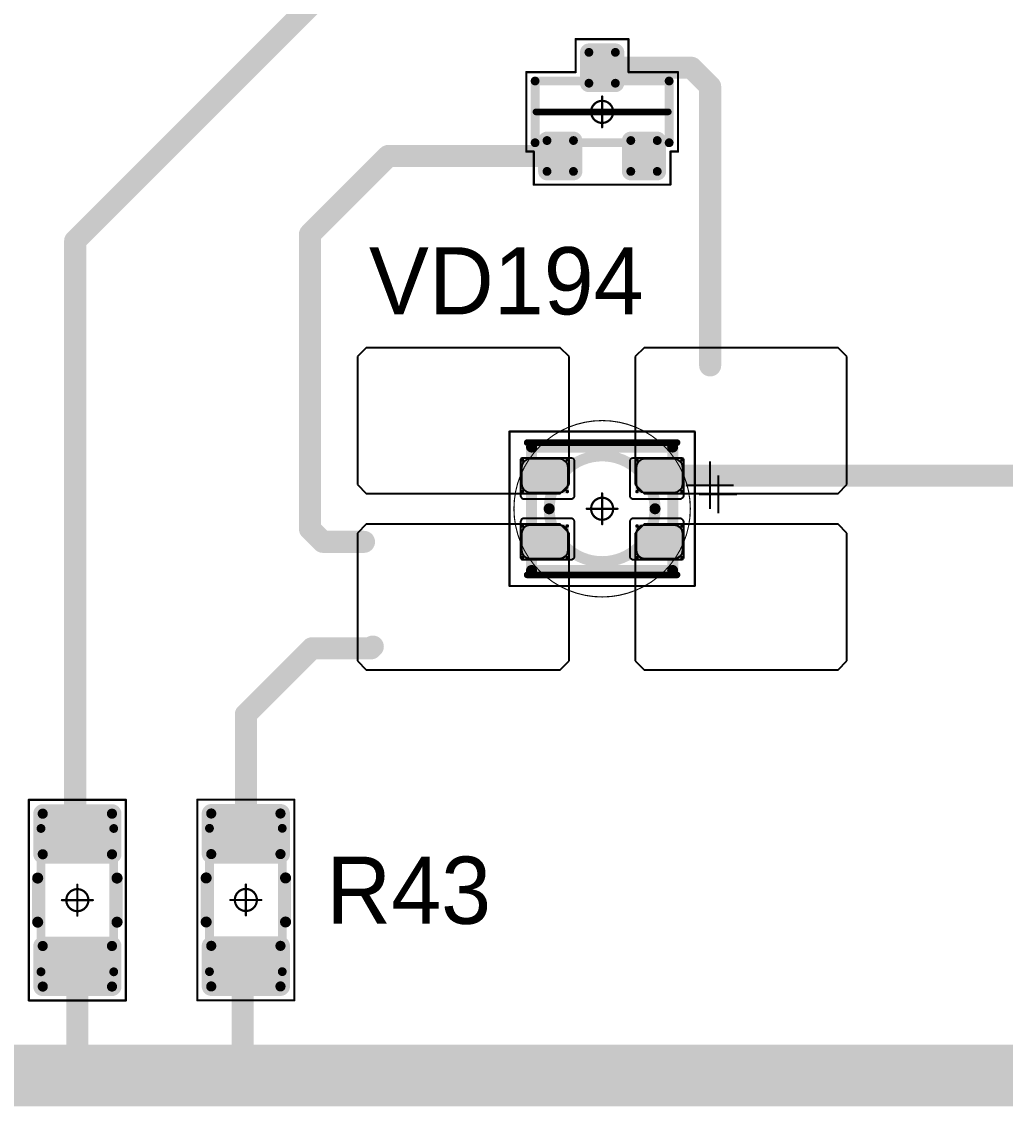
# Model space of a CAD drawing. Header units: millimetres. Extents: x 0 to 400, y 0 to 511.
# Drawn here: x 266.84 to 289.14, y 347.95 to 372.55 of the extents above; entities that cross this region are included whole.
import ezdxf

# ---------------------------------------------------------------- set-up
doc = ezdxf.new("R2010")
doc.units = ezdxf.units.MM
for name, color, linetype in [('Mechanical13', 56, 'Continuous'), ('Mechanical15', 56, 'Continuous'), ('Mechanical2', 216, 'Continuous'), ('TopLayer', 1, 'Continuous'), ('TopOverlay', 2, 'Continuous'), ('TopPaste', 8, 'Continuous'), ('TopSolder', 216, 'Continuous')]:
    doc.layers.add(name, color=color, linetype=linetype)

# ---------------------------------------------------------------- blocks, each defined once
blk = doc.blocks.new('SOT23_403')
at = {"layer": 'Mechanical13', "const_width": 0.2}
for points in [[(-0.7, 1.52), (0.7, 1.52)], [(-0.7, 1.52), (-0.7, -1.52)], [(0.7, 1.52), (0.7, -1.52)], [(-0.7, -1.52), (0.7, -1.52)]]:
    blk.add_lwpolyline(points, dxfattribs=at)
at = {"layer": 'Mechanical13', "const_width": 0.1}
for points in [[(-0.75, 1.52, 1), (-0.65, 1.52, 1)], [(-0.75, 1.52, 1), (-0.65, 1.52, 1)], [(0.65, 1.52, 1), (0.75, 1.52, 1)], [(0.65, 1.52, 1), (0.75, 1.52, 1)], [(-0.75, -1.52, 1), (-0.65, -1.52, 1)], [(-0.75, -1.52, 1), (-0.65, -1.52, 1)], [(0.65, -1.52, 1), (0.75, -1.52, 1)], [(0.65, -1.52, 1), (0.75, -1.52, 1)]]:
    blk.add_lwpolyline(points, format="xyb", close=True, dxfattribs=at)
at = {"layer": 'Mechanical15', "const_width": 0.05}
for points in [[(-0.9, 1.72), (-0.9, 1.55)], [(-0.9, 1.72), (0.9, 1.72)], [(0.9, 1.72), (0.9, 0.6)], [(-1.65, 1.55), (-1.65, -1.55)], [(-0.9, 1.55), (-1.65, 1.55)], [(0.9, 0.6), (1.65, 0.6)], [(1.65, 0.6), (1.65, -0.6)], [(0, 0.35), (0, -0.35)], [(0.35, 0), (-0.35, 0)], [(0.9, -0.6), (1.65, -0.6)], [(0.9, -0.6), (0.9, -1.72)], [(-1.65, -1.55), (-0.9, -1.55)], [(-0.9, -1.55), (-0.9, -1.72)], [(-0.9, -1.72), (0.9, -1.72)]]:
    blk.add_lwpolyline(points, dxfattribs=at)
at = {"layer": 'Mechanical15'}
for points, const_width in [([(-0.913, 1.72, 1), (-0.888, 1.72, 1)], 0.025), ([(-0.913, 1.72, 1), (-0.888, 1.72, 1)], 0.025), ([(0.888, 1.72, 1), (0.913, 1.72, 1)], 0.025), ([(0.888, 1.72, 1), (0.913, 1.72, 1)], 0.025), ([(-1.662, 1.55, 1), (-1.637, 1.55, 1)], 0.025), ([(-1.662, 1.55, 1), (-1.637, 1.55, 1)], 0.025), ([(-0.913, 1.55, 1), (-0.888, 1.55, 1)], 0.025), ([(-0.913, 1.55, 1), (-0.888, 1.55, 1)], 0.025), ([(0.888, 0.6, 1), (0.913, 0.6, 1)], 0.025), ([(0.888, 0.6, 1), (0.913, 0.6, 1)], 0.025), ([(1.637, 0.6, 1), (1.662, 0.6, 1)], 0.025), ([(1.637, 0.6, 1), (1.662, 0.6, 1)], 0.025), ([(0.25, 0, 1), (-0.25, 0, 1)], 0.05), ([(-0.012, 0.35, 1), (0.012, 0.35, 1)], 0.025), ([(-0.362, 0, 1), (-0.337, 0, 1)], 0.025), ([(-0.262, 0, 1), (-0.238, 0, 1)], 0.025), ([(0.238, 0, 1), (0.262, 0, 1)], 0.025), ([(0.337, 0, 1), (0.362, 0, 1)], 0.025), ([(-0.012, -0.35, 1), (0.012, -0.35, 1)], 0.025), ([(0.888, -0.6, 1), (0.913, -0.6, 1)], 0.025), ([(0.888, -0.6, 1), (0.913, -0.6, 1)], 0.025), ([(1.637, -0.6, 1), (1.662, -0.6, 1)], 0.025), ([(1.637, -0.6, 1), (1.662, -0.6, 1)], 0.025), ([(-1.662, -1.55, 1), (-1.637, -1.55, 1)], 0.025), ([(-1.662, -1.55, 1), (-1.637, -1.55, 1)], 0.025), ([(-0.913, -1.55, 1), (-0.888, -1.55, 1)], 0.025), ([(-0.913, -1.55, 1), (-0.888, -1.55, 1)], 0.025), ([(-0.913, -1.72, 1), (-0.888, -1.72, 1)], 0.025), ([(-0.913, -1.72, 1), (-0.888, -1.72, 1)], 0.025), ([(0.888, -1.72, 1), (0.913, -1.72, 1)], 0.025), ([(0.888, -1.72, 1), (0.913, -1.72, 1)], 0.025)]:
    blk.add_lwpolyline(points, format="xyb", close=True, dxfattribs=dict(at, const_width=const_width))
at = {"layer": 'TopLayer', "const_width": 0.1}
for points in [[(-1.4, 1.25, 1), (-1.3, 1.25, 1)], [(-0.7, 1.25, 1), (-0.6, 1.25, 1)], [(-1.4, 0.65, 1), (-1.3, 0.65, 1)], [(-0.7, 0.65, 1), (-0.6, 0.65, 1)], [(0.6, 0.3, 1), (0.7, 0.3, 1)], [(1.3, 0.3, 1), (1.4, 0.3, 1)], [(0.6, -0.3, 1), (0.7, -0.3, 1)], [(1.3, -0.3, 1), (1.4, -0.3, 1)], [(-1.4, -0.65, 1), (-1.3, -0.65, 1)], [(-0.7, -0.65, 1), (-0.6, -0.65, 1)], [(-1.4, -1.25, 1), (-1.3, -1.25, 1)], [(-0.7, -1.25, 1), (-0.6, -1.25, 1)]]:
    blk.add_lwpolyline(points, format="xyb", close=True, dxfattribs=at)
at = {"layer": 'TopLayer'}
for points in [[(-1.45, 1.25), (-1.45, 0.65), (-0.55, 1.25), (-0.55, 0.65)], [(-1.35, 1.35), (-1.35, 0.55), (-0.65, 1.35), (-0.65, 0.55)], [(0.55, 0.3), (0.55, -0.3), (1.45, 0.3), (1.45, -0.3)], [(0.65, 0.4), (0.65, -0.4), (1.35, 0.4), (1.35, -0.4)], [(-1.45, -0.65), (-1.45, -1.25), (-0.55, -0.65), (-0.55, -1.25)], [(-1.35, -0.55), (-1.35, -1.35), (-0.65, -0.55), (-0.65, -1.35)]]:
    blk.add_solid(points, dxfattribs=at)
at = {"layer": 'TopOverlay', "const_width": 0.15}
blk.add_lwpolyline([(0, 1.5), (0, -1.5)], dxfattribs=at)
at = {"layer": 'TopOverlay', "const_width": 0.075}
for points in [[(-0.038, 1.5, 1), (0.038, 1.5, 1)], [(-0.038, -1.5, 1), (0.038, -1.5, 1)]]:
    blk.add_lwpolyline(points, format="xyb", close=True, dxfattribs=at)
at = {"layer": 'TopPaste', "const_width": 0.075}
for points in [[(-1.387, 1.25, 1), (-1.313, 1.25, 1)], [(-0.687, 1.25, 1), (-0.613, 1.25, 1)], [(-1.387, 0.65, 1), (-1.313, 0.65, 1)], [(-0.687, 0.65, 1), (-0.613, 0.65, 1)], [(0.613, 0.3, 1), (0.687, 0.3, 1)], [(1.313, 0.3, 1), (1.387, 0.3, 1)], [(0.613, -0.3, 1), (0.687, -0.3, 1)], [(1.313, -0.3, 1), (1.387, -0.3, 1)], [(-1.387, -0.65, 1), (-1.313, -0.65, 1)], [(-0.687, -0.65, 1), (-0.613, -0.65, 1)], [(-1.387, -1.25, 1), (-1.313, -1.25, 1)], [(-0.687, -1.25, 1), (-0.613, -1.25, 1)]]:
    blk.add_lwpolyline(points, format="xyb", close=True, dxfattribs=at)
at = {"layer": 'TopPaste'}
for points in [[(-1.425, 1.25), (-1.425, 0.65), (-0.575, 1.25), (-0.575, 0.65)], [(-1.35, 1.325), (-1.35, 0.575), (-0.65, 1.325), (-0.65, 0.575)], [(0.575, 0.3), (0.575, -0.3), (1.425, 0.3), (1.425, -0.3)], [(0.65, 0.375), (0.65, -0.375), (1.35, 0.375), (1.35, -0.375)], [(-1.425, -0.65), (-1.425, -1.25), (-0.575, -0.65), (-0.575, -1.25)], [(-1.35, -0.575), (-1.35, -1.325), (-0.65, -0.575), (-0.65, -1.325)]]:
    blk.add_solid(points, dxfattribs=at)
at = {"layer": 'TopSolder', "const_width": 0.202}
for points in [[(-1.451, 1.25, 1), (-1.249, 1.25, 1)], [(-0.751, 1.25, 1), (-0.549, 1.25, 1)], [(-1.451, 0.65, 1), (-1.249, 0.65, 1)], [(-0.751, 0.65, 1), (-0.549, 0.65, 1)], [(0.549, 0.3, 1), (0.751, 0.3, 1)], [(1.249, 0.3, 1), (1.451, 0.3, 1)], [(0.549, -0.3, 1), (0.751, -0.3, 1)], [(1.249, -0.3, 1), (1.451, -0.3, 1)], [(-1.451, -0.65, 1), (-1.249, -0.65, 1)], [(-0.751, -0.65, 1), (-0.549, -0.65, 1)], [(-1.451, -1.25, 1), (-1.249, -1.25, 1)], [(-0.751, -1.25, 1), (-0.549, -1.25, 1)]]:
    blk.add_lwpolyline(points, format="xyb", close=True, dxfattribs=at)
at = {"layer": 'TopSolder'}
for points in [[(-1.552, 1.25), (-1.552, 0.65), (-0.448, 1.25), (-0.448, 0.65)], [(-1.35, 1.452), (-1.35, 0.448), (-0.65, 1.452), (-0.65, 0.448)], [(0.65, 0.502), (0.65, -0.502), (1.35, 0.502), (1.35, -0.502)], [(0.448, 0.3), (0.448, -0.3), (1.552, 0.3), (1.552, -0.3)], [(-1.35, -0.448), (-1.35, -1.452), (-0.65, -0.448), (-0.65, -1.452)], [(-1.552, -0.65), (-1.552, -1.25), (-0.448, -0.65), (-0.448, -1.25)]]:
    blk.add_solid(points, dxfattribs=at)
blk = doc.blocks.new('E65F_607')
at = {"layer": 'Mechanical13'}
for p, q in [((2.441, 1.071), (2.441, 0)), ((1.905, 0.536), (2.976, 0.536))]:
    blk.add_line(p, q, dxfattribs=at)
at = {"layer": 'Mechanical13', "const_width": 0.25}
for points in [[(-1.6, -1.4), (-1.6, 1.4)], [(-1.6, 1.4), (1.6, 1.4)], [(1.6, -1.4), (1.6, 1.4)], [(-1.6, -1.4), (1.6, -1.4)]]:
    blk.add_lwpolyline(points, dxfattribs=at)
at = {"layer": 'Mechanical13'}
for points, const_width in [([(-1.663, 1.4, 1), (-1.538, 1.4, 1)], 0.125), ([(-1.663, 1.4, 1), (-1.538, 1.4, 1)], 0.125), ([(1.537, 1.4, 1), (1.662, 1.4, 1)], 0.125), ([(1.537, 1.4, 1), (1.662, 1.4, 1)], 0.125), ([(1.2, 0, 1), (-1.2, 0, 1)], 0.25), ([(-1.263, 0, 1), (-1.138, 0, 1)], 0.125), ([(1.137, 0, 1), (1.262, 0, 1)], 0.125), ([(-1.663, -1.4, 1), (-1.538, -1.4, 1)], 0.125), ([(-1.663, -1.4, 1), (-1.538, -1.4, 1)], 0.125), ([(1.537, -1.4, 1), (1.662, -1.4, 1)], 0.125), ([(1.537, -1.4, 1), (1.662, -1.4, 1)], 0.125)]:
    blk.add_lwpolyline(points, format="xyb", close=True, dxfattribs=dict(at, const_width=const_width))
at = {"layer": 'Mechanical15', "const_width": 0.05}
for points in [[(-2.1, 1.75), (2.1, 1.75)], [(-2.1, -1.75), (-2.1, 1.75)], [(2.1, -1.75), (2.1, 1.75)], [(0, -0.35), (0, 0.35)], [(0, -0.35), (0, 0.35)], [(-0.35, 0), (0.35, 0)], [(-0.35, 0), (0.35, 0)], [(-2.1, -1.75), (2.1, -1.75)]]:
    blk.add_lwpolyline(points, dxfattribs=at)
at = {"layer": 'Mechanical15'}
for points, const_width in [([(-2.113, 1.75, 1), (-2.088, 1.75, 1)], 0.025), ([(-2.113, 1.75, 1), (-2.088, 1.75, 1)], 0.025), ([(2.087, 1.75, 1), (2.112, 1.75, 1)], 0.025), ([(2.087, 1.75, 1), (2.112, 1.75, 1)], 0.025), ([(0.25, 0, 1), (-0.25, 0, 1)], 0.05), ([(0.25, 0, 1), (-0.25, 0, 1)], 0.05), ([(-0.013, 0.35, 1), (0.012, 0.35, 1)], 0.025), ([(-0.013, 0.35, 1), (0.012, 0.35, 1)], 0.025), ([(-0.363, 0, 1), (-0.338, 0, 1)], 0.025), ([(-0.363, 0, 1), (-0.338, 0, 1)], 0.025), ([(-0.263, 0, 1), (-0.238, 0, 1)], 0.025), ([(-0.263, 0, 1), (-0.238, 0, 1)], 0.025), ([(0.237, 0, 1), (0.262, 0, 1)], 0.025), ([(0.237, 0, 1), (0.262, 0, 1)], 0.025), ([(0.337, 0, 1), (0.362, 0, 1)], 0.025), ([(0.337, 0, 1), (0.362, 0, 1)], 0.025), ([(-0.013, -0.35, 1), (0.012, -0.35, 1)], 0.025), ([(-0.013, -0.35, 1), (0.012, -0.35, 1)], 0.025), ([(-2.113, -1.75, 1), (-2.088, -1.75, 1)], 0.025), ([(-2.113, -1.75, 1), (-2.088, -1.75, 1)], 0.025), ([(2.087, -1.75, 1), (2.112, -1.75, 1)], 0.025), ([(2.087, -1.75, 1), (2.112, -1.75, 1)], 0.025)]:
    blk.add_lwpolyline(points, format="xyb", close=True, dxfattribs=dict(at, const_width=const_width))
at = {"layer": 'TopLayer'}
for p, q in [((-5.35, 3.65), (-5.55, 3.45)), ((-5.55, 3.45), (-5.55, 3.45)), ((-5.55, 3.45), (-5.55, 0.55)), ((-0.95, 3.65), (-5.35, 3.65)), ((-5.35, 3.65), (-5.35, 3.65)), ((-0.75, 3.45), (-0.95, 3.65)), ((-0.75, 0.55), (-0.75, 3.45)), ((0.95, 3.65), (0.75, 3.45)), ((0.75, 3.45), (0.75, 3.45)), ((0.75, 3.45), (0.75, 0.55)), ((5.35, 3.65), (0.95, 3.65)), ((0.95, 3.65), (0.95, 3.65)), ((5.55, 3.45), (5.35, 3.65)), ((5.55, 0.55), (5.55, 3.45)), ((-5.55, 0.55), (-5.35, 0.35)), ((-0.95, 0.35), (-0.75, 0.55)), ((0.75, 0.55), (0.95, 0.35)), ((5.35, 0.35), (5.55, 0.55)), ((-5.35, 0.35), (-0.95, 0.35)), ((0.95, 0.35), (5.35, 0.35)), ((-5.35, -0.35), (-5.55, -0.55)), ((-0.95, -0.35), (-5.35, -0.35)), ((-5.35, -0.35), (-5.35, -0.35)), ((-0.75, -0.55), (-0.95, -0.35)), ((0.95, -0.35), (0.75, -0.55)), ((5.35, -0.35), (0.95, -0.35)), ((0.95, -0.35), (0.95, -0.35)), ((5.55, -0.55), (5.35, -0.35)), ((-5.55, -0.55), (-5.55, -0.55)), ((-5.55, -0.55), (-5.55, -3.45)), ((-0.75, -3.45), (-0.75, -0.55)), ((0.75, -0.55), (0.75, -0.55)), ((0.75, -0.55), (0.75, -3.45)), ((5.55, -3.45), (5.55, -0.55)), ((-5.55, -3.45), (-5.35, -3.65)), ((-5.35, -3.65), (-0.95, -3.65)), ((-0.95, -3.65), (-0.75, -3.45)), ((0.75, -3.45), (0.95, -3.65)), ((0.95, -3.65), (5.35, -3.65)), ((5.35, -3.65), (5.55, -3.45))]:
    blk.add_line(p, q, dxfattribs=at)
at = {"layer": 'TopLayer', "const_width": 0.04}
for points in [[(-1.83, 1.11, 1), (-1.79, 1.11, 1)], [(-0.81, 1.11, 1), (-0.77, 1.11, 1)], [(0.77, 1.11, 1), (0.81, 1.11, 1)], [(1.79, 1.11, 1), (1.83, 1.11, 1)], [(-1.83, 0.39, 1), (-1.79, 0.39, 1)], [(-0.81, 0.39, 1), (-0.77, 0.39, 1)], [(0.77, 0.39, 1), (0.81, 0.39, 1)], [(1.79, 0.39, 1), (1.83, 0.39, 1)], [(-1.83, -0.39, 1), (-1.79, -0.39, 1)], [(-0.81, -0.39, 1), (-0.77, -0.39, 1)], [(0.77, -0.39, 1), (0.81, -0.39, 1)], [(1.79, -0.39, 1), (1.83, -0.39, 1)], [(-1.83, -1.11, 1), (-1.79, -1.11, 1)], [(-0.81, -1.11, 1), (-0.77, -1.11, 1)], [(0.77, -1.11, 1), (0.81, -1.11, 1)], [(1.79, -1.11, 1), (1.83, -1.11, 1)]]:
    blk.add_lwpolyline(points, format="xyb", close=True, dxfattribs=at)
at = {"layer": 'TopLayer'}
for points in [[(-1.85, 1.11), (-1.85, 0.39), (-0.75, 1.11), (-0.75, 0.39)], [(-1.81, 1.15), (-1.81, 0.35), (-0.79, 1.15), (-0.79, 0.35)], [(0.75, 1.11), (0.75, 0.39), (1.85, 1.11), (1.85, 0.39)], [(0.79, 1.15), (0.79, 0.35), (1.81, 1.15), (1.81, 0.35)], [(-1.85, -0.39), (-1.85, -1.11), (-0.75, -0.39), (-0.75, -1.11)], [(-1.81, -0.35), (-1.81, -1.15), (-0.79, -0.35), (-0.79, -1.15)], [(0.75, -0.39), (0.75, -1.11), (1.85, -0.39), (1.85, -1.11)], [(0.79, -0.35), (0.79, -1.15), (1.81, -0.35), (1.81, -1.15)]]:
    blk.add_solid(points, dxfattribs=at)
at = {"layer": 'TopOverlay'}
for p, q in [((2.628, 0.757), (2.628, -0.1)), ((2.2, 0.328), (3.057, 0.328))]:
    blk.add_line(p, q, dxfattribs=at)
at = {"layer": 'TopOverlay', "const_width": 0.15}
for points in [[(-1.7, 1.5), (1.7, 1.5)], [(-1.7, -1.5), (1.7, -1.5)]]:
    blk.add_lwpolyline(points, dxfattribs=at)
at = {"layer": 'TopOverlay', "const_width": 0.075}
for points in [[(-1.738, 1.5, 1), (-1.663, 1.5, 1)], [(1.662, 1.5, 1), (1.737, 1.5, 1)], [(-1.738, -1.5, 1), (-1.663, -1.5, 1)], [(1.662, -1.5, 1), (1.737, -1.5, 1)]]:
    blk.add_lwpolyline(points, format="xyb", close=True, dxfattribs=at)
at = {"layer": 'TopPaste'}
for p, q in [((-1.814, 1.011), (-1.829, 0.938)), ((-1.773, 1.073), (-1.814, 1.011)), ((-1.711, 1.114), (-1.773, 1.073)), ((-1.638, 1.129), (-1.711, 1.114)), ((-0.963, 1.129), (-1.638, 1.129)), ((-0.889, 1.114), (-0.963, 1.129)), ((-0.827, 1.073), (-0.889, 1.114)), ((-0.786, 1.011), (-0.827, 1.073)), ((-0.771, 0.938), (-0.786, 1.011)), ((0.786, 1.011), (0.771, 0.938)), ((0.827, 1.073), (0.786, 1.011)), ((0.889, 1.114), (0.827, 1.073)), ((0.962, 1.129), (0.889, 1.114)), ((1.637, 1.129), (0.962, 1.129)), ((1.711, 1.114), (1.637, 1.129)), ((1.773, 1.073), (1.711, 1.114)), ((1.814, 1.011), (1.773, 1.073)), ((1.829, 0.938), (1.814, 1.011)), ((-1.829, 0.938), (-1.829, 0.563)), ((-0.771, 0.563), (-0.771, 0.938)), ((0.771, 0.938), (0.771, 0.563)), ((1.829, 0.563), (1.829, 0.938)), ((-1.829, 0.563), (-1.814, 0.489)), ((-0.786, 0.489), (-0.771, 0.563)), ((0.771, 0.563), (0.786, 0.489)), ((1.814, 0.489), (1.829, 0.563)), ((-1.814, 0.489), (-1.773, 0.427)), ((-1.773, 0.427), (-1.711, 0.386)), ((-1.711, 0.386), (-1.638, 0.371)), ((-1.638, 0.371), (-0.963, 0.371)), ((-0.963, 0.371), (-0.889, 0.386)), ((-0.889, 0.386), (-0.827, 0.427)), ((-0.827, 0.427), (-0.786, 0.489)), ((0.786, 0.489), (0.827, 0.427)), ((0.827, 0.427), (0.889, 0.386)), ((0.889, 0.386), (0.962, 0.371)), ((0.962, 0.371), (1.637, 0.371)), ((1.637, 0.371), (1.711, 0.386)), ((1.711, 0.386), (1.773, 0.427)), ((1.773, 0.427), (1.814, 0.489)), ((-1.814, -0.489), (-1.829, -0.563)), ((-1.773, -0.427), (-1.814, -0.489)), ((-1.711, -0.386), (-1.773, -0.427)), ((-1.638, -0.371), (-1.711, -0.386)), ((-0.963, -0.371), (-1.638, -0.371)), ((-0.889, -0.386), (-0.963, -0.371)), ((-0.827, -0.427), (-0.889, -0.386)), ((-0.786, -0.489), (-0.827, -0.427)), ((-0.771, -0.563), (-0.786, -0.489)), ((0.786, -0.489), (0.771, -0.563)), ((0.827, -0.427), (0.786, -0.489)), ((0.889, -0.386), (0.827, -0.427)), ((0.962, -0.371), (0.889, -0.386)), ((1.637, -0.371), (0.962, -0.371)), ((1.711, -0.386), (1.637, -0.371)), ((1.773, -0.427), (1.711, -0.386)), ((1.814, -0.489), (1.773, -0.427)), ((1.829, -0.563), (1.814, -0.489)), ((-1.829, -0.563), (-1.829, -0.938)), ((-0.771, -0.938), (-0.771, -0.563)), ((0.771, -0.563), (0.771, -0.938)), ((1.829, -0.938), (1.829, -0.563)), ((-1.829, -0.938), (-1.814, -1.011)), ((-0.786, -1.011), (-0.771, -0.938)), ((0.771, -0.938), (0.786, -1.011)), ((1.814, -1.011), (1.829, -0.938)), ((-1.814, -1.011), (-1.773, -1.073)), ((-1.773, -1.073), (-1.711, -1.114)), ((-1.711, -1.114), (-1.638, -1.129)), ((-1.638, -1.129), (-0.963, -1.129)), ((-0.963, -1.129), (-0.889, -1.114)), ((-0.889, -1.114), (-0.827, -1.073)), ((-0.827, -1.073), (-0.786, -1.011)), ((0.786, -1.011), (0.827, -1.073)), ((0.827, -1.073), (0.889, -1.114)), ((0.889, -1.114), (0.962, -1.129)), ((0.962, -1.129), (1.637, -1.129)), ((1.637, -1.129), (1.711, -1.114)), ((1.711, -1.114), (1.773, -1.073)), ((1.773, -1.073), (1.814, -1.011))]:
    blk.add_line(p, q, dxfattribs=at)
at = {"layer": 'TopSolder'}
for p, q in [((-1.842, 1.129), (-1.85, 1.111)), ((-1.85, 1.111), (-1.85, 1.101)), ((-1.85, 1.101), (-1.85, 1.101)), ((-1.85, 1.101), (-1.85, 0.301)), ((-1.828, 1.143), (-1.842, 1.129)), ((-1.81, 1.151), (-1.828, 1.143)), ((-1.8, 1.151), (-1.81, 1.151)), ((-0.7, 1.151), (-1.8, 1.151)), ((-0.685, 1.151), (-0.7, 1.151)), ((-0.7, 1.151), (-0.7, 1.151)), ((-0.658, 1.139), (-0.685, 1.151)), ((-0.636, 1.118), (-0.658, 1.139)), ((-0.625, 1.09), (-0.636, 1.118)), ((-0.625, 1.076), (-0.625, 1.09)), ((-0.625, 0.301), (-0.625, 1.076)), ((0.636, 1.118), (0.625, 1.09)), ((0.625, 1.09), (0.625, 1.076)), ((0.625, 1.076), (0.625, 1.076)), ((0.625, 1.076), (0.625, 0.301)), ((0.657, 1.139), (0.636, 1.118)), ((0.685, 1.151), (0.657, 1.139)), ((0.7, 1.151), (0.685, 1.151)), ((1.8, 1.151), (0.7, 1.151)), ((1.81, 1.151), (1.8, 1.151)), ((1.8, 1.151), (1.8, 1.151)), ((1.828, 1.143), (1.81, 1.151)), ((1.842, 1.129), (1.828, 1.143)), ((1.85, 1.111), (1.842, 1.129)), ((1.85, 1.101), (1.85, 1.111)), ((1.85, 0.301), (1.85, 1.101)), ((-1.85, 0.301), (-1.85, 0.286)), ((-1.85, 0.286), (-1.839, 0.258)), ((-1.839, 0.258), (-1.818, 0.237)), ((-0.658, 0.237), (-0.636, 0.258)), ((-0.636, 0.258), (-0.625, 0.286)), ((-0.625, 0.286), (-0.625, 0.301)), ((-0.625, 0.301), (-0.625, 0.301)), ((0.625, 0.301), (0.625, 0.286)), ((0.625, 0.286), (0.636, 0.258)), ((0.636, 0.258), (0.657, 0.237)), ((1.817, 0.237), (1.839, 0.258)), ((1.839, 0.258), (1.85, 0.286)), ((1.85, 0.286), (1.85, 0.301)), ((1.85, 0.301), (1.85, 0.301)), ((-1.818, 0.237), (-1.79, 0.226)), ((-1.79, 0.226), (-1.775, 0.226)), ((-1.775, 0.226), (-1.775, 0.226)), ((-1.775, 0.226), (-0.7, 0.226)), ((-0.7, 0.226), (-0.685, 0.226)), ((-0.685, 0.226), (-0.658, 0.237)), ((0.657, 0.237), (0.685, 0.226)), ((0.685, 0.226), (0.7, 0.226)), ((0.7, 0.226), (0.7, 0.226)), ((0.7, 0.226), (1.775, 0.226)), ((1.775, 0.226), (1.79, 0.226)), ((1.79, 0.226), (1.817, 0.237)), ((-1.818, -0.236), (-1.839, -0.257)), ((-1.79, -0.224), (-1.818, -0.236)), ((-1.775, -0.224), (-1.79, -0.224)), ((-0.7, -0.224), (-1.775, -0.224)), ((-0.685, -0.224), (-0.7, -0.224)), ((-0.7, -0.224), (-0.7, -0.224)), ((-0.658, -0.236), (-0.685, -0.224)), ((-0.636, -0.257), (-0.658, -0.236)), ((0.657, -0.236), (0.636, -0.257)), ((0.685, -0.224), (0.657, -0.236)), ((0.7, -0.224), (0.685, -0.224)), ((1.775, -0.224), (0.7, -0.224)), ((1.79, -0.224), (1.775, -0.224)), ((1.775, -0.224), (1.775, -0.224)), ((1.817, -0.236), (1.79, -0.224)), ((1.839, -0.257), (1.817, -0.236)), ((-1.839, -0.257), (-1.85, -0.285)), ((-1.85, -0.285), (-1.85, -0.299)), ((-1.85, -0.299), (-1.85, -0.299)), ((-1.85, -0.299), (-1.85, -1.099)), ((-0.625, -0.285), (-0.636, -0.257)), ((-0.625, -0.299), (-0.625, -0.285)), ((-0.625, -1.074), (-0.625, -0.299)), ((0.636, -0.257), (0.625, -0.285)), ((0.625, -0.285), (0.625, -0.299)), ((0.625, -0.299), (0.625, -0.299)), ((0.625, -0.299), (0.625, -1.074)), ((1.85, -0.285), (1.839, -0.257)), ((1.85, -0.299), (1.85, -0.285)), ((1.85, -1.099), (1.85, -0.299)), ((-1.85, -1.099), (-1.85, -1.109)), ((-1.85, -1.109), (-1.842, -1.128)), ((-1.842, -1.128), (-1.828, -1.142)), ((-1.828, -1.142), (-1.81, -1.149)), ((-1.81, -1.149), (-1.8, -1.149)), ((-1.8, -1.149), (-0.7, -1.149)), ((-1.8, -1.149), (-1.8, -1.149)), ((-0.7, -1.149), (-0.685, -1.149)), ((-0.685, -1.149), (-0.658, -1.138)), ((-0.658, -1.138), (-0.636, -1.117)), ((-0.636, -1.117), (-0.625, -1.089)), ((-0.625, -1.089), (-0.625, -1.074)), ((-0.625, -1.074), (-0.625, -1.074)), ((0.625, -1.074), (0.625, -1.089)), ((0.625, -1.089), (0.636, -1.117)), ((0.636, -1.117), (0.657, -1.138)), ((0.657, -1.138), (0.685, -1.149)), ((0.685, -1.149), (0.7, -1.149)), ((0.7, -1.149), (1.8, -1.149)), ((0.7, -1.149), (0.7, -1.149)), ((1.8, -1.149), (1.81, -1.149)), ((1.81, -1.149), (1.828, -1.142)), ((1.828, -1.142), (1.842, -1.128)), ((1.842, -1.128), (1.85, -1.109)), ((1.85, -1.109), (1.85, -1.099)), ((1.85, -1.099), (1.85, -1.099))]:
    blk.add_line(p, q, dxfattribs=at)
blk = doc.blocks.new('RC1206S_802')
at = {"layer": 'Mechanical13', "const_width": 0.2}
for points in [[(1.625, 0.825), (-1.625, 0.825)], [(-1.625, -0.825), (-1.625, 0.825)], [(1.625, -0.825), (1.625, 0.825)], [(-1.625, -0.825), (1.625, -0.825)]]:
    blk.add_lwpolyline(points, dxfattribs=at)
at = {"layer": 'Mechanical13', "const_width": 0.1}
for points in [[(-1.675, 0.825, 1), (-1.575, 0.825, 1)], [(-1.675, 0.825, 1), (-1.575, 0.825, 1)], [(1.575, 0.825, 1), (1.675, 0.825, 1)], [(1.575, 0.825, 1), (1.675, 0.825, 1)], [(-1.675, -0.825, 1), (-1.575, -0.825, 1)], [(-1.675, -0.825, 1), (-1.575, -0.825, 1)], [(1.575, -0.825, 1), (1.675, -0.825, 1)], [(1.575, -0.825, 1), (1.675, -0.825, 1)]]:
    blk.add_lwpolyline(points, format="xyb", close=True, dxfattribs=at)
at = {"layer": 'Mechanical15', "const_width": 0.05}
for points in [[(-2.275, 1.1), (2.275, 1.1)], [(-2.275, -1.1), (-2.275, 1.1)], [(2.275, -1.1), (2.275, 1.1)], [(0, -0.35), (0, 0.35)], [(0.35, 0), (-0.35, 0)], [(2.275, -1.1), (-2.275, -1.1)]]:
    blk.add_lwpolyline(points, dxfattribs=at)
at = {"layer": 'Mechanical15'}
for points, const_width in [([(-2.288, 1.1, 1), (-2.263, 1.1, 1)], 0.025), ([(-2.288, 1.1, 1), (-2.263, 1.1, 1)], 0.025), ([(2.262, 1.1, 1), (2.287, 1.1, 1)], 0.025), ([(2.262, 1.1, 1), (2.287, 1.1, 1)], 0.025), ([(0.25, 0, 1), (-0.25, 0, 1)], 0.05), ([(-0.013, 0.35, 1), (0.012, 0.35, 1)], 0.025), ([(-0.363, 0, 1), (-0.338, 0, 1)], 0.025), ([(-0.262, 0, 1), (-0.238, 0, 1)], 0.025), ([(0.238, 0, 1), (0.262, 0, 1)], 0.025), ([(0.337, 0, 1), (0.362, 0, 1)], 0.025), ([(-0.013, -0.35, 1), (0.012, -0.35, 1)], 0.025), ([(-2.288, -1.1, 1), (-2.263, -1.1, 1)], 0.025), ([(-2.288, -1.1, 1), (-2.263, -1.1, 1)], 0.025), ([(2.262, -1.1, 1), (2.287, -1.1, 1)], 0.025), ([(2.262, -1.1, 1), (2.287, -1.1, 1)], 0.025)]:
    blk.add_lwpolyline(points, format="xyb", close=True, dxfattribs=dict(at, const_width=const_width))
at = {"layer": 'TopLayer', "const_width": 0.115}
for points in [[(-2.018, 0.785, 1), (-1.903, 0.785, 1)], [(-1.098, 0.785, 1), (-0.983, 0.785, 1)], [(0.982, 0.785, 1), (1.097, 0.785, 1)], [(1.902, 0.785, 1), (2.017, 0.785, 1)], [(-2.018, -0.785, 1), (-1.903, -0.785, 1)], [(-1.098, -0.785, 1), (-0.983, -0.785, 1)], [(0.982, -0.785, 1), (1.097, -0.785, 1)], [(1.902, -0.785, 1), (2.017, -0.785, 1)]]:
    blk.add_lwpolyline(points, format="xyb", close=True, dxfattribs=at)
at = {"layer": 'TopLayer'}
for points in [[(-2.075, -0.785), (-0.925, -0.785), (-2.075, 0.785), (-0.925, 0.785)], [(-1.96, -0.9), (-1.04, -0.9), (-1.96, 0.9), (-1.04, 0.9)], [(0.925, -0.785), (2.075, -0.785), (0.925, 0.785), (2.075, 0.785)], [(1.04, -0.9), (1.96, -0.9), (1.04, 0.9), (1.96, 0.9)]]:
    blk.add_solid(points, dxfattribs=at)
at = {"layer": 'TopOverlay', "const_width": 0.25}
for points in [[(0.5, 0.9), (-0.5, 0.9)], [(0.5, -0.9), (-0.5, -0.9)]]:
    blk.add_lwpolyline(points, dxfattribs=at)
at = {"layer": 'TopOverlay', "const_width": 0.125}
for points in [[(-0.563, 0.9, 1), (-0.438, 0.9, 1)], [(0.437, 0.9, 1), (0.562, 0.9, 1)], [(-0.563, -0.9, 1), (-0.438, -0.9, 1)], [(0.437, -0.9, 1), (0.562, -0.9, 1)]]:
    blk.add_lwpolyline(points, format="xyb", close=True, dxfattribs=at)
at = {"layer": 'TopPaste', "const_width": 0.09}
for points in [[(-2.005, 0.785, 1), (-1.915, 0.785, 1)], [(-1.085, 0.785, 1), (-0.995, 0.785, 1)], [(0.995, 0.785, 1), (1.085, 0.785, 1)], [(1.915, 0.785, 1), (2.005, 0.785, 1)], [(-2.005, -0.785, 1), (-1.915, -0.785, 1)], [(-1.085, -0.785, 1), (-0.995, -0.785, 1)], [(0.995, -0.785, 1), (1.085, -0.785, 1)], [(1.915, -0.785, 1), (2.005, -0.785, 1)]]:
    blk.add_lwpolyline(points, format="xyb", close=True, dxfattribs=at)
at = {"layer": 'TopPaste'}
for points in [[(-2.05, -0.785), (-0.95, -0.785), (-2.05, 0.785), (-0.95, 0.785)], [(-1.96, -0.875), (-1.04, -0.875), (-1.96, 0.875), (-1.04, 0.875)], [(0.95, -0.785), (2.05, -0.785), (0.95, 0.785), (2.05, 0.785)], [(1.04, -0.875), (1.96, -0.875), (1.04, 0.875), (1.96, 0.875)]]:
    blk.add_solid(points, dxfattribs=at)
at = {"layer": 'TopSolder', "const_width": 0.215}
for points in [[(-2.068, 0.785, 1), (-1.853, 0.785, 1)], [(-1.148, 0.785, 1), (-0.933, 0.785, 1)], [(0.932, 0.785, 1), (1.147, 0.785, 1)], [(1.852, 0.785, 1), (2.067, 0.785, 1)], [(-2.068, -0.785, 1), (-1.853, -0.785, 1)], [(-1.148, -0.785, 1), (-0.933, -0.785, 1)], [(0.932, -0.785, 1), (1.147, -0.785, 1)], [(1.852, -0.785, 1), (2.067, -0.785, 1)]]:
    blk.add_lwpolyline(points, format="xyb", close=True, dxfattribs=at)
at = {"layer": 'TopSolder'}
for points in [[(-1.96, -1), (-1.04, -1), (-1.96, 1), (-1.04, 1)], [(1.04, -1), (1.96, -1), (1.04, 1), (1.96, 1)], [(-2.175, -0.785), (-0.825, -0.785), (-2.175, 0.785), (-0.825, 0.785)], [(0.825, -0.785), (2.175, -0.785), (0.825, 0.785), (2.175, 0.785)]]:
    blk.add_solid(points, dxfattribs=at)
blk = doc.blocks.new('RC1206S_803')
at = {"layer": 'Mechanical13', "const_width": 0.2}
for points in [[(1.625, 0.825), (-1.625, 0.825)], [(-1.625, -0.825), (-1.625, 0.825)], [(1.625, -0.825), (1.625, 0.825)], [(1.625, -0.825), (-1.625, -0.825)]]:
    blk.add_lwpolyline(points, dxfattribs=at)
at = {"layer": 'Mechanical13', "const_width": 0.1}
for points in [[(-1.675, 0.825, 1), (-1.575, 0.825, 1)], [(-1.675, 0.825, 1), (-1.575, 0.825, 1)], [(1.575, 0.825, 1), (1.675, 0.825, 1)], [(1.575, 0.825, 1), (1.675, 0.825, 1)], [(-1.675, -0.825, 1), (-1.575, -0.825, 1)], [(-1.675, -0.825, 1), (-1.575, -0.825, 1)], [(1.575, -0.825, 1), (1.675, -0.825, 1)], [(1.575, -0.825, 1), (1.675, -0.825, 1)]]:
    blk.add_lwpolyline(points, format="xyb", close=True, dxfattribs=at)
at = {"layer": 'Mechanical15', "const_width": 0.05}
for points in [[(2.275, 1.1), (-2.275, 1.1)], [(-2.275, -1.1), (-2.275, 1.1)], [(2.275, -1.1), (2.275, 1.1)], [(0, -0.35), (0, 0.35)], [(0.35, 0), (-0.35, 0)], [(-2.275, -1.1), (2.275, -1.1)]]:
    blk.add_lwpolyline(points, dxfattribs=at)
at = {"layer": 'Mechanical15'}
for points, const_width in [([(-2.287, 1.1, 1), (-2.262, 1.1, 1)], 0.025), ([(-2.287, 1.1, 1), (-2.262, 1.1, 1)], 0.025), ([(2.262, 1.1, 1), (2.287, 1.1, 1)], 0.025), ([(2.262, 1.1, 1), (2.287, 1.1, 1)], 0.025), ([(0.25, 0, 1), (-0.25, 0, 1)], 0.05), ([(-0.012, 0.35, 1), (0.012, 0.35, 1)], 0.025), ([(-0.362, 0, 1), (-0.337, 0, 1)], 0.025), ([(-0.262, 0, 1), (-0.238, 0, 1)], 0.025), ([(0.238, 0, 1), (0.262, 0, 1)], 0.025), ([(0.337, 0, 1), (0.362, 0, 1)], 0.025), ([(-0.012, -0.35, 1), (0.012, -0.35, 1)], 0.025), ([(-2.287, -1.1, 1), (-2.262, -1.1, 1)], 0.025), ([(-2.287, -1.1, 1), (-2.262, -1.1, 1)], 0.025), ([(2.262, -1.1, 1), (2.287, -1.1, 1)], 0.025), ([(2.262, -1.1, 1), (2.287, -1.1, 1)], 0.025)]:
    blk.add_lwpolyline(points, format="xyb", close=True, dxfattribs=dict(at, const_width=const_width))
at = {"layer": 'TopLayer', "const_width": 0.115}
for points in [[(-2.018, 0.785, 1), (-1.903, 0.785, 1)], [(-1.098, 0.785, 1), (-0.983, 0.785, 1)], [(0.983, 0.785, 1), (1.098, 0.785, 1)], [(1.903, 0.785, 1), (2.018, 0.785, 1)], [(-2.018, -0.785, 1), (-1.903, -0.785, 1)], [(-1.098, -0.785, 1), (-0.983, -0.785, 1)], [(0.983, -0.785, 1), (1.098, -0.785, 1)], [(1.903, -0.785, 1), (2.018, -0.785, 1)]]:
    blk.add_lwpolyline(points, format="xyb", close=True, dxfattribs=at)
at = {"layer": 'TopLayer'}
for points in [[(-2.075, -0.785), (-0.925, -0.785), (-2.075, 0.785), (-0.925, 0.785)], [(-1.96, -0.9), (-1.04, -0.9), (-1.96, 0.9), (-1.04, 0.9)], [(0.925, -0.785), (2.075, -0.785), (0.925, 0.785), (2.075, 0.785)], [(1.04, -0.9), (1.96, -0.9), (1.04, 0.9), (1.96, 0.9)]]:
    blk.add_solid(points, dxfattribs=at)
at = {"layer": 'TopOverlay', "const_width": 0.25}
for points in [[(0.5, 0.9), (-0.5, 0.9)], [(0.5, -0.9), (-0.5, -0.9)]]:
    blk.add_lwpolyline(points, dxfattribs=at)
at = {"layer": 'TopOverlay', "const_width": 0.125}
for points in [[(-0.562, 0.9, 1), (-0.437, 0.9, 1)], [(0.437, 0.9, 1), (0.562, 0.9, 1)], [(-0.562, -0.9, 1), (-0.437, -0.9, 1)], [(0.437, -0.9, 1), (0.562, -0.9, 1)]]:
    blk.add_lwpolyline(points, format="xyb", close=True, dxfattribs=at)
at = {"layer": 'TopPaste', "const_width": 0.09}
for points in [[(-2.005, 0.785, 1), (-1.915, 0.785, 1)], [(-1.085, 0.785, 1), (-0.995, 0.785, 1)], [(0.995, 0.785, 1), (1.085, 0.785, 1)], [(1.915, 0.785, 1), (2.005, 0.785, 1)], [(-2.005, -0.785, 1), (-1.915, -0.785, 1)], [(-1.085, -0.785, 1), (-0.995, -0.785, 1)], [(0.995, -0.785, 1), (1.085, -0.785, 1)], [(1.915, -0.785, 1), (2.005, -0.785, 1)]]:
    blk.add_lwpolyline(points, format="xyb", close=True, dxfattribs=at)
at = {"layer": 'TopPaste'}
for points in [[(-2.05, -0.785), (-0.95, -0.785), (-2.05, 0.785), (-0.95, 0.785)], [(-1.96, -0.875), (-1.04, -0.875), (-1.96, 0.875), (-1.04, 0.875)], [(0.95, -0.785), (2.05, -0.785), (0.95, 0.785), (2.05, 0.785)], [(1.04, -0.875), (1.96, -0.875), (1.04, 0.875), (1.96, 0.875)]]:
    blk.add_solid(points, dxfattribs=at)
at = {"layer": 'TopSolder', "const_width": 0.215}
for points in [[(-2.068, 0.785, 1), (-1.853, 0.785, 1)], [(-1.148, 0.785, 1), (-0.933, 0.785, 1)], [(0.933, 0.785, 1), (1.148, 0.785, 1)], [(1.853, 0.785, 1), (2.068, 0.785, 1)], [(-2.068, -0.785, 1), (-1.853, -0.785, 1)], [(-1.148, -0.785, 1), (-0.933, -0.785, 1)], [(0.933, -0.785, 1), (1.148, -0.785, 1)], [(1.853, -0.785, 1), (2.068, -0.785, 1)]]:
    blk.add_lwpolyline(points, format="xyb", close=True, dxfattribs=at)
at = {"layer": 'TopSolder'}
for points in [[(-1.96, -1), (-1.04, -1), (-1.96, 1), (-1.04, 1)], [(1.04, -1), (1.96, -1), (1.04, 1), (1.96, 1)], [(-2.175, -0.785), (-0.825, -0.785), (-2.175, 0.785), (-0.825, 0.785)], [(0.825, -0.785), (2.175, -0.785), (0.825, 0.785), (2.175, 0.785)]]:
    blk.add_solid(points, dxfattribs=at)

msp = doc.modelspace()

# ---------------------------------------------------------------- linework, layer by layer
at = {"layer": 'Mechanical2'}
for points, const_width in [([(282, 361.5, 1), (278, 361.5, 1)], 0.0254), ([(280, 363.5, 1), (280, 363.5, 1)], 0.0005), ([(277.994, 361.5, 1), (278.006, 361.5, 1)], 0.0127), ([(278, 361.5, 1), (278, 361.5, 1)], 0.0005), ([(281.994, 361.5, 1), (282.006, 361.5, 1)], 0.0127), ([(282, 361.5, 1), (282, 361.5, 1)], 0.0005), ([(280, 359.5, 1), (280, 359.5, 1)], 0.0005)]:
    msp.add_lwpolyline(points, format="xyb", close=True, dxfattribs=dict(at, const_width=const_width))
at = {"layer": 'Mechanical2', "const_width": 0.001}
for points in [[(280, 359.5), (280, 363.5)], [(278, 361.5), (282, 361.5)]]:
    msp.add_lwpolyline(points, dxfattribs=at)
at = {"layer": 'TopLayer'}
for points, const_width in [([(268.05, 367.575), (275, 374.525)], 0.5), ([(280, 371.5), (282.025, 371.5)], 0.5), ([(282.025, 371.5), (282.45, 371.075)], 0.5), ([(282.45, 364.75), (282.45, 371.075)], 0.5), ([(273.375, 367.725), (275.15, 369.5)], 0.5), ([(275.15, 369.5), (279.05, 369.5)], 0.5), ([(273.375, 361.043), (273.375, 367.725)], 0.5), ([(268.05, 354.235), (268.05, 367.575)], 0.5), ([(281.3, 362.25), (293.375, 362.25)], 0.5), ([(273.375, 361.043), (273.668, 360.75)], 0.5), ([(273.668, 360.75), (274.6, 360.75)], 0.5), ([(274.761, 358.336), (274.8, 358.375)], 0.5), ([(271.921, 356.837), (273.42, 358.336)], 0.5), ([(273.42, 358.336), (274.761, 358.336)], 0.5), ([(271.921, 354.129), (271.921, 356.837)], 0.5), ([(268.1, 348.675), (268.1, 351.125)], 0.5), ([(271.85, 351.058), (271.921, 351.129)], 0.5), ([(271.85, 348.95), (271.85, 351.058)], 0.5), ([(248.425, 348.65), (268.125, 348.65)], 1.4), ([(268.125, 348.65), (272.15, 348.65)], 1.4), ([(272.15, 348.65), (314.5, 348.65)], 1.4), ([(271.85, 348.95), (272.15, 348.65)], 0.5), ([(268.1, 348.675), (268.125, 348.65)], 0.5)]:
    msp.add_lwpolyline(points, dxfattribs=dict(at, const_width=const_width))
for points, const_width in [([(279.875, 371.5, 1), (280.125, 371.5, 1)], 0.25), ([(281.9, 371.5, 1), (282.15, 371.5, 1)], 0.25), ([(281.9, 371.5, 1), (282.15, 371.5, 1)], 0.25), ([(282.325, 371.075, 1), (282.575, 371.075, 1)], 0.25), ([(282.325, 371.075, 1), (282.575, 371.075, 1)], 0.25), ([(275.025, 369.5, 1), (275.275, 369.5, 1)], 0.25), ([(275.025, 369.5, 1), (275.275, 369.5, 1)], 0.25), ([(278.925, 369.5, 1), (279.175, 369.5, 1)], 0.25), ([(273.25, 367.725, 1), (273.5, 367.725, 1)], 0.25), ([(273.25, 367.725, 1), (273.5, 367.725, 1)], 0.25), ([(267.925, 367.575, 1), (268.175, 367.575, 1)], 0.25), ([(267.925, 367.575, 1), (268.175, 367.575, 1)], 0.25), ([(282.325, 364.75, 1), (282.575, 364.75, 1)], 0.25), ([(281.175, 362.25, 1), (281.425, 362.25, 1)], 0.25), ([(273.25, 361.043, 1), (273.5, 361.043, 1)], 0.25), ([(273.25, 361.043, 1), (273.5, 361.043, 1)], 0.25), ([(273.543, 360.75, 1), (273.793, 360.75, 1)], 0.25), ([(273.543, 360.75, 1), (273.793, 360.75, 1)], 0.25), ([(274.475, 360.75, 1), (274.725, 360.75, 1)], 0.25), ([(274.675, 358.375, 1), (274.925, 358.375, 1)], 0.25), ([(273.295, 358.336, 1), (273.545, 358.336, 1)], 0.25), ([(273.295, 358.336, 1), (273.545, 358.336, 1)], 0.25), ([(274.636, 358.336, 1), (274.886, 358.336, 1)], 0.25), ([(274.636, 358.336, 1), (274.886, 358.336, 1)], 0.25), ([(271.796, 356.837, 1), (272.046, 356.837, 1)], 0.25), ([(271.796, 356.837, 1), (272.046, 356.837, 1)], 0.25), ([(267.925, 354.235, 1), (268.175, 354.235, 1)], 0.25), ([(271.796, 354.129, 1), (272.046, 354.129, 1)], 0.25), ([(267.975, 351.125, 1), (268.225, 351.125, 1)], 0.25), ([(271.725, 351.058, 1), (271.975, 351.058, 1)], 0.25), ([(271.725, 351.058, 1), (271.975, 351.058, 1)], 0.25), ([(271.796, 351.129, 1), (272.046, 351.129, 1)], 0.25), ([(267.775, 348.65, 1), (268.475, 348.65, 1)], 0.7), ([(267.775, 348.65, 1), (268.475, 348.65, 1)], 0.7), ([(271.8, 348.65, 1), (272.5, 348.65, 1)], 0.7), ([(271.8, 348.65, 1), (272.5, 348.65, 1)], 0.7), ([(271.725, 348.95, 1), (271.975, 348.95, 1)], 0.25), ([(271.725, 348.95, 1), (271.975, 348.95, 1)], 0.25), ([(267.975, 348.675, 1), (268.225, 348.675, 1)], 0.25), ([(267.975, 348.675, 1), (268.225, 348.675, 1)], 0.25), ([(268, 348.65, 1), (268.25, 348.65, 1)], 0.25), ([(272.025, 348.65, 1), (272.275, 348.65, 1)], 0.25)]:
    msp.add_lwpolyline(points, format="xyb", close=True, dxfattribs=dict(at, const_width=const_width))

# ---------------------------------------------------------------- block references
for name, p, rotation in [('SOT23_403', (280, 370.5), 90), ('E65F_607', (280, 361.5), 360), ('RC1206S_802', (268.1, 352.625), 270), ('RC1206S_803', (271.921, 352.629), 270)]:
    msp.add_blockref(name, p, dxfattribs=dict(rotation=rotation))

# ---------------------------------------------------------------- texts
at = {"layer": 'TopOverlay'}
for s, p in [('VD194', (274.712, 365.908)), ('R43', (273.744, 352.088))]:
    msp.add_text(s, height=1.524, dxfattribs=at).set_placement(p)

doc.saveas('drawing.dxf')
